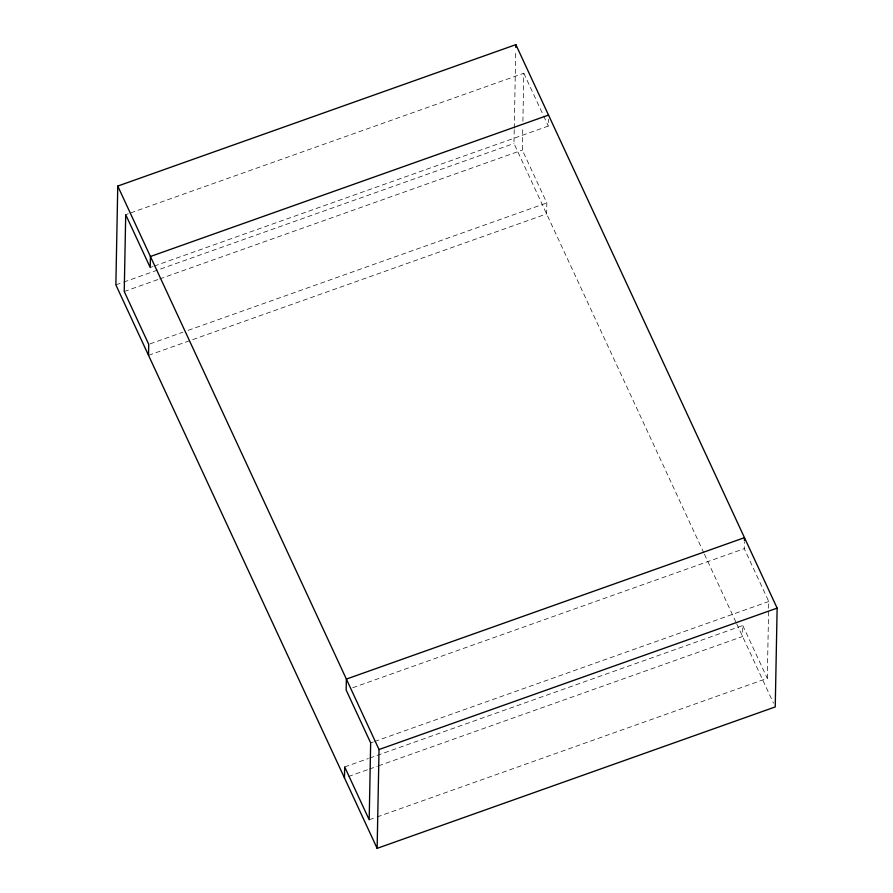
<?xml version="1.0" encoding="UTF-8"?>
<svg xmlns="http://www.w3.org/2000/svg" width="893" height="893" viewBox="0 0 893 893"><rect width="100%" height="100%" fill="white"/><g stroke="black" fill="none" stroke-linecap="round" stroke-linejoin="round"><path stroke-width="0.67" stroke-dasharray="4.46 3.35" d="M703.863 552.99L513.966 143.472L514.234 129.552M514.256 128.157L515.752 50.22M148.528 355.325L546.628 213.907L546.829 202.923L522.338 150.102L522.785 126.761M522.896 121.281L523.811 73.237L129.652 213.26M154.154 266.081L548.313 126.058L548.436 119.204M369.657 758.068L742.786 625.513L742.574 636.497L378.643 765.781M377.069 816.961L767.288 678.334L768.761 601.48L744.271 548.659L744.394 541.794M125.712 214.666L128.346 213.728M150.214 267.487L152.837 266.549M115.867 284.889L122.43 282.556M123.747 282.088L513.966 143.472M124.239 291.52L158.396 279.386M159.713 278.917L522.338 150.102M150.046 343.883L182.898 332.207M188.155 330.343L546.829 202.923M352.735 687.744L744.271 548.659M370.662 742.898L373.285 741.971M374.602 741.503L768.761 601.48M344.687 766.942L368.34 758.537M348.426 776.519L368.128 769.52M369.445 769.052L377.326 766.25M369.189 819.763L375.752 817.43M523.811 73.237L543.056 114.739M543.647 116.001L548.313 126.058M742.786 625.513L767.288 678.334M704.443 554.252L736.122 622.577M736.714 623.839L773.494 703.159"/><path stroke-width="1.34" d="M117.764 186.068L115.867 284.889L377.136 848.35L775.236 706.932L777.133 608.111L515.864 44.65L117.764 186.068L379.034 749.528L377.136 848.35M148.528 355.325L148.729 344.341L124.239 291.52L125.712 214.666L150.214 267.487L150.426 256.503L548.525 115.085M344.475 777.915L344.687 766.942L369.189 819.763L370.662 742.898L346.171 690.077L346.372 679.093L744.472 537.675L744.427 540.421M515.808 47.429L515.864 44.65M379.034 749.528L777.133 608.111"/></g></svg>
